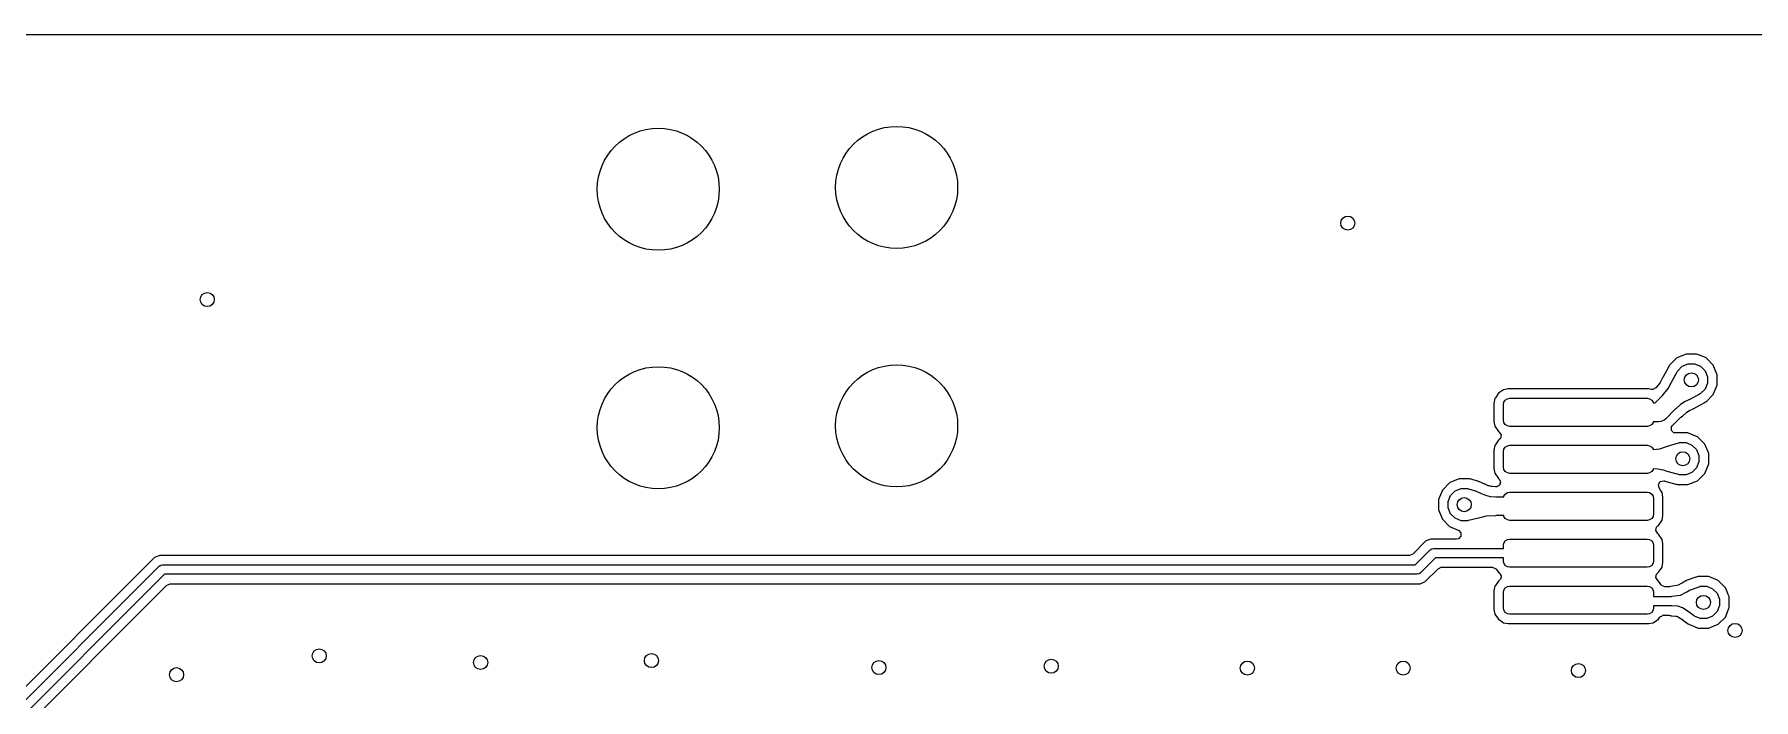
# Model space of a CAD drawing. Extents: x 114.9 to 199.6, y -137.1 to -76.7.
# Drawn here: x 164.84 to 183.16, y -83.74 to -76.65 of the extents above; entities that cross this region are included whole.
import ezdxf

# ---------------------------------------------------------------- set-up
doc = ezdxf.new("R2010")
doc.units = 0
doc.layers.add('BLACK', color=7, linetype='CONTINUOUS')

msp = doc.modelspace()

# ---------------------------------------------------------------- linework, layer by layer
at = {"layer": 'BLACK', "linetype": 'CONTINUOUS'}
for p, q in [((115.67417, -76.6505), (198.78583, -76.6505)), ((182.446198, -80.0545), (182.34494, -80.096444)), ((182.4462, -80.0545), (182.446198, -80.0545)), ((182.5558, -80.0545), (182.4462, -80.0545)), ((182.555801, -80.0545), (182.5558, -80.0545)), ((182.597744, -80.071874), (182.555801, -80.0545)), ((182.256738, -80.193529), (182.196326, -80.304527)), ((182.256742, -80.193523), (182.256738, -80.193529)), ((182.257127, -80.193062), (182.256742, -80.193523)), ((182.2577, -80.192112), (182.257127, -80.193062)), ((182.258093, -80.191535), (182.2577, -80.192112)), ((182.264741, -80.180463), (182.258062, -80.191514)), ((182.258062, -80.191514), (182.258093, -80.191535)), ((182.267441, -80.173944), (182.264741, -80.180463)), ((182.267445, -80.173939), (182.267441, -80.173944)), ((182.344939, -80.096444), (182.267445, -80.173939)), ((182.34494, -80.096444), (182.344939, -80.096444)), ((182.351591, -80.242194), (182.355493, -80.232775)), ((182.355493, -80.232775), (182.403775, -80.184493)), ((182.403775, -80.184493), (182.466859, -80.158363)), ((182.466859, -80.158363), (182.535141, -80.158363)), ((182.535141, -80.158363), (182.598225, -80.184493)), ((182.657058, -80.096443), (182.597744, -80.071874)), ((182.598225, -80.184493), (182.646507, -80.232775)), ((182.646507, -80.232775), (182.672637, -80.295859)), ((182.657059, -80.096444), (182.657058, -80.096443)), ((182.657061, -80.096445), (182.657059, -80.096444)), ((182.734555, -80.173939), (182.657061, -80.096445)), ((182.734555, -80.17394), (182.734555, -80.173939)), ((182.734557, -80.173942), (182.734555, -80.17394)), ((182.7765, -80.2752), (182.734557, -80.173942)), ((182.122691, -80.414761), (182.089416, -80.432061)), ((182.162658, -80.367181), (182.122691, -80.414761)), ((182.168699, -80.358103), (182.162658, -80.367181)), ((182.195189, -80.306674), (182.168699, -80.358103)), ((182.196326, -80.304527), (182.195189, -80.306674)), ((182.254566, -80.421795), (182.288904, -80.355127)), ((182.288904, -80.355127), (182.288971, -80.354998)), ((182.288971, -80.354998), (182.349404, -80.243962)), ((182.349404, -80.243962), (182.351591, -80.242194)), ((182.672637, -80.364141), (182.646507, -80.427225)), ((182.672637, -80.295859), (182.672637, -80.364141)), ((182.734557, -80.486058), (182.7765, -80.3848)), ((182.7765, -80.3848), (182.7765, -80.2752)), ((180.407287, -80.528365), (180.3975, -80.577567)), ((180.3975, -80.577567), (180.3975, -80.577569)), ((180.3975, -80.577569), (180.3975, -80.57757)), ((180.3975, -80.57757), (180.3975, -80.77443)), ((180.413012, -80.519797), (180.407287, -80.528365)), ((180.444568, -80.472568), (180.413012, -80.519797)), ((180.500364, -80.435287), (180.444568, -80.472568)), ((180.498, -80.594182), (180.50319, -80.56809)), ((180.498, -80.757818), (180.498, -80.594182)), ((180.549569, -80.4255), (180.500364, -80.435287)), ((180.50319, -80.56809), (180.51797, -80.54597)), ((180.51797, -80.54597), (180.54009, -80.53119)), ((180.54009, -80.53119), (180.566182, -80.526)), ((182.046431, -80.4255), (180.549569, -80.4255)), ((180.566182, -80.526), (182.029818, -80.526)), ((182.029818, -80.526), (182.05591, -80.53119)), ((182.046433, -80.4255), (182.046431, -80.4255)), ((182.060665, -80.428331), (182.046433, -80.4255)), ((182.05591, -80.53119), (182.07803, -80.54597)), ((182.075612, -80.431304), (182.060665, -80.428331)), ((182.089416, -80.432061), (182.075612, -80.431304)), ((182.07803, -80.54597), (182.09281, -80.56809)), ((182.09281, -80.56809), (182.094383, -80.576)), ((182.094383, -80.576), (182.113578, -80.576)), ((182.113578, -80.576), (182.191323, -80.498254)), ((182.191323, -80.498254), (182.192076, -80.496188)), ((182.192076, -80.496188), (182.254566, -80.421795)), ((182.386399, -80.592504), (182.334847, -80.638467)), ((182.386403, -80.592501), (182.386399, -80.592504)), ((182.434213, -80.561796), (182.386403, -80.592501)), ((182.434216, -80.561794), (182.434213, -80.561796)), ((182.461293, -80.548987), (182.434216, -80.561794)), ((182.475654, -80.542195), (182.461293, -80.548987)), ((182.476244, -80.541895), (182.475654, -80.542195)), ((182.587035, -80.481597), (182.476244, -80.541895)), ((182.526677, -80.63456), (182.637468, -80.574262)), ((182.587888, -80.481084), (182.587035, -80.481597)), ((182.589104, -80.479284), (182.587888, -80.481084)), ((182.598225, -80.475507), (182.589104, -80.479284)), ((182.646507, -80.427225), (182.598225, -80.475507)), ((182.637468, -80.574262), (182.641408, -80.572006)), ((182.641408, -80.572006), (182.642261, -80.571493)), ((182.642261, -80.571493), (182.642273, -80.571481)), ((182.642273, -80.571481), (182.642414, -80.571375)), ((182.642414, -80.571375), (182.643405, -80.570805)), ((182.643405, -80.570805), (182.644543, -80.570121)), ((182.644543, -80.570121), (182.644556, -80.570143)), ((182.644556, -80.570143), (182.65334, -80.565096)), ((182.65334, -80.565096), (182.657058, -80.563557)), ((182.657058, -80.563557), (182.734557, -80.486058)), ((180.3975, -80.77443), (180.407287, -80.823635)), ((180.50319, -80.78391), (180.498, -80.757818)), ((180.51797, -80.80603), (180.50319, -80.78391)), ((182.09281, -80.78391), (182.07803, -80.80603)), ((182.094383, -80.776), (182.09281, -80.78391)), ((182.155, -80.776), (182.094383, -80.776)), ((182.174509, -80.774079), (182.155, -80.776)), ((182.210557, -80.759147), (182.174509, -80.774079)), ((182.225711, -80.746711), (182.210557, -80.759147)), ((182.333477, -80.638944), (182.225711, -80.746711)), ((182.29867, -80.815879), (182.381905, -80.732643)), ((182.334847, -80.638467), (182.333477, -80.638944)), ((182.381905, -80.732643), (182.385738, -80.729197)), ((182.385738, -80.729197), (182.388555, -80.72692)), ((182.388555, -80.72692), (182.405056, -80.717213)), ((182.405056, -80.717213), (182.44842, -80.678548)), ((182.44842, -80.678548), (182.449337, -80.677808)), ((182.449337, -80.677808), (182.449686, -80.677704)), ((182.449686, -80.677704), (182.453641, -80.6747)), ((182.453641, -80.6747), (182.482834, -80.655952)), ((182.482834, -80.655952), (182.488332, -80.652903)), ((182.488332, -80.652903), (182.520763, -80.637565)), ((182.520763, -80.637565), (182.523472, -80.636236)), ((182.523472, -80.636236), (182.524062, -80.635936)), ((182.524062, -80.635936), (182.526677, -80.63456)), ((180.407287, -80.823635), (180.444568, -80.879431)), ((180.444568, -80.879431), (180.453289, -80.885258)), ((180.453289, -80.966742), (180.444568, -80.972568)), ((180.453289, -80.885258), (180.474125, -80.916441)), ((180.466808, -80.953223), (180.453289, -80.966742)), ((180.474125, -80.916441), (180.466808, -80.953223)), ((180.54009, -80.82081), (180.51797, -80.80603)), ((180.566182, -80.826), (180.54009, -80.82081)), ((182.029818, -80.826), (180.566182, -80.826)), ((182.05591, -80.82081), (182.029818, -80.826)), ((182.07803, -80.80603), (182.05591, -80.82081)), ((182.288049, -80.869271), (182.288053, -80.831768)), ((182.314564, -80.895793), (182.288049, -80.869271)), ((182.288053, -80.831768), (182.29867, -80.815879)), ((182.352067, -80.895797), (182.314564, -80.895793)), ((182.355198, -80.8945), (182.352067, -80.895797)), ((182.3552, -80.8945), (182.355198, -80.8945)), ((182.4648, -80.8945), (182.3552, -80.8945)), ((182.464801, -80.8945), (182.4648, -80.8945)), ((182.504108, -80.910782), (182.464801, -80.8945)), ((182.566058, -80.936443), (182.504108, -80.910782)), ((182.566059, -80.936444), (182.566058, -80.936443)), ((182.566061, -80.936445), (182.566059, -80.936444)), ((182.643555, -81.013939), (182.566061, -80.936445)), ((180.407287, -81.028365), (180.3975, -81.077567)), ((180.3975, -81.077567), (180.3975, -81.077569)), ((180.3975, -81.077569), (180.3975, -81.07757)), ((180.3975, -81.07757), (180.3975, -81.27443)), ((180.416924, -81.013942), (180.407287, -81.028365)), ((180.444568, -80.972568), (180.416924, -81.013942)), ((180.498, -81.094182), (180.50319, -81.06809)), ((180.498, -81.257818), (180.498, -81.094182)), ((180.50319, -81.06809), (180.51797, -81.04597)), ((180.51797, -81.04597), (180.54009, -81.03119)), ((180.54009, -81.03119), (180.566182, -81.026)), ((180.566182, -81.026), (182.029818, -81.026)), ((182.029818, -81.026), (182.05591, -81.03119)), ((182.05591, -81.03119), (182.07803, -81.04597)), ((182.07803, -81.04597), (182.09281, -81.06809)), ((182.09281, -81.06809), (182.093703, -81.072582)), ((182.093703, -81.072582), (182.165813, -81.065803)), ((182.165813, -81.065803), (182.2376, -81.041116)), ((182.2376, -81.041116), (182.245708, -81.037778)), ((182.245708, -81.037778), (182.246773, -81.037399)), ((182.246773, -81.037399), (182.363583, -81.002075)), ((182.363583, -81.002075), (182.366256, -81.00234)), ((182.366256, -81.00234), (182.375859, -80.998363)), ((182.375859, -80.998363), (182.444141, -80.998363)), ((182.444141, -80.998363), (182.507225, -81.024493)), ((182.507225, -81.024493), (182.555507, -81.072775)), ((182.555507, -81.072775), (182.581637, -81.135859)), ((182.581637, -81.135859), (182.581637, -81.204141)), ((182.643555, -81.01394), (182.643555, -81.013939)), ((182.643557, -81.013942), (182.643555, -81.01394)), ((182.6855, -81.1152), (182.643557, -81.013942)), ((182.6855, -81.2248), (182.6855, -81.1152)), ((180.3975, -81.27443), (180.407287, -81.323635)), ((180.407287, -81.323635), (180.444568, -81.37943)), ((180.50319, -81.28391), (180.498, -81.257818)), ((180.51797, -81.30603), (180.50319, -81.28391)), ((180.54009, -81.32081), (180.51797, -81.30603)), ((180.566182, -81.326), (180.54009, -81.32081)), ((182.029818, -81.326), (180.566182, -81.326)), ((182.05591, -81.32081), (182.029818, -81.326)), ((182.07803, -81.30603), (182.05591, -81.32081)), ((182.09281, -81.28391), (182.07803, -81.30603)), ((182.093998, -81.277934), (182.09281, -81.28391)), ((182.144575, -81.280606), (182.093998, -81.277934)), ((182.144577, -81.280606), (182.144575, -81.280606)), ((182.144583, -81.280607), (182.144577, -81.280606)), ((182.179322, -81.287727), (182.144583, -81.280607)), ((182.204326, -81.292852), (182.179322, -81.287727)), ((182.204329, -81.292853), (182.204326, -81.292852)), ((182.244111, -81.305656), (182.204329, -81.292853)), ((182.244614, -81.305806), (182.244111, -81.305656)), ((182.363819, -81.33835), (182.244614, -81.305806)), ((182.507225, -81.315507), (182.444141, -81.341637)), ((182.555507, -81.267225), (182.507225, -81.315507)), ((182.581637, -81.204141), (182.555507, -81.267225)), ((182.566061, -81.403555), (182.643555, -81.326061)), ((182.643555, -81.32606), (182.643557, -81.326058)), ((182.643555, -81.326061), (182.643555, -81.32606)), ((182.643557, -81.326058), (182.6855, -81.2248)), ((179.847444, -81.50294), (179.8055, -81.604198)), ((179.92494, -81.425444), (179.847444, -81.50294)), ((179.929071, -81.423733), (179.92494, -81.425444)), ((179.946018, -81.416713), (179.929071, -81.423733)), ((179.935493, -81.561775), (179.983775, -81.513493)), ((180.026198, -81.3835), (179.946018, -81.416713)), ((179.983775, -81.513493), (180.046859, -81.487363)), ((180.0262, -81.3835), (180.026198, -81.3835)), ((180.1358, -81.3835), (180.0262, -81.3835)), ((180.046859, -81.487363), (180.115141, -81.487363)), ((180.115141, -81.487363), (180.123986, -81.491026)), ((180.123986, -81.491026), (180.12643, -81.490555)), ((180.12643, -81.490555), (180.127226, -81.490747)), ((180.127226, -81.490747), (180.197616, -81.510463)), ((180.138591, -81.384656), (180.1358, -81.3835)), ((180.148637, -81.387343), (180.138591, -81.384656)), ((180.148628, -81.387383), (180.148637, -81.387343)), ((180.150211, -81.387764), (180.148628, -81.387383)), ((180.15099, -81.387973), (180.150211, -81.387764)), ((180.151176, -81.387997), (180.15099, -81.387973)), ((180.15193, -81.388179), (180.151176, -81.387997)), ((180.155683, -81.389157), (180.15193, -81.388179)), ((180.18596, -81.397638), (180.155683, -81.389157)), ((180.226071, -81.408873), (180.18596, -81.397638)), ((180.197616, -81.510463), (180.199245, -81.511052)), ((180.199245, -81.511052), (180.255048, -81.536134)), ((180.233489, -81.411249), (180.226071, -81.408873)), ((180.233501, -81.411253), (180.233489, -81.411249)), ((180.23512, -81.411838), (180.233501, -81.411253)), ((180.241094, -81.414257), (180.23512, -81.411838)), ((180.242496, -81.414825), (180.241094, -81.414257)), ((180.267359, -81.426), (180.242496, -81.414825)), ((180.297757, -81.439663), (180.267359, -81.426)), ((180.29807, -81.439802), (180.297757, -81.439663)), ((180.302583, -81.441792), (180.29807, -81.439802)), ((180.337547, -81.457205), (180.302583, -81.441792)), ((180.345783, -81.459992), (180.337547, -81.457205)), ((180.369518, -81.465738), (180.345783, -81.459992)), ((180.377842, -81.467009), (180.369518, -81.465738)), ((180.414672, -81.469423), (180.377842, -81.467009)), ((180.427438, -81.468586), (180.414672, -81.469423)), ((180.438073, -81.461479), (180.427438, -81.468586)), ((180.450185, -81.457368), (180.438073, -81.461479)), ((180.444568, -81.37943), (180.445099, -81.379785)), ((180.445099, -81.379785), (180.445455, -81.380318)), ((180.445455, -81.380318), (180.447981, -81.382844)), ((180.447981, -81.382844), (180.447478, -81.383346)), ((180.447478, -81.383346), (180.448778, -81.385291)), ((180.448778, -81.385291), (180.454717, -81.38822)), ((180.453113, -81.451429), (180.450185, -81.457368)), ((180.45862, -81.44775), (180.453113, -81.451429)), ((180.454717, -81.38822), (180.458828, -81.400331)), ((180.461114, -81.435204), (180.45862, -81.44775)), ((180.458828, -81.400331), (180.465935, -81.410967)), ((180.466772, -81.423733), (180.461114, -81.435204)), ((180.465935, -81.410967), (180.464643, -81.417462)), ((180.464643, -81.417462), (180.466772, -81.423733)), ((182.149135, -81.443298), (182.16997, -81.412116)), ((182.156451, -81.480081), (182.149135, -81.443298)), ((182.171726, -81.502942), (182.156451, -81.480081)), ((182.16997, -81.412116), (182.206753, -81.4048)), ((182.188713, -81.528365), (182.171726, -81.502942)), ((182.206753, -81.4048), (182.211701, -81.406055)), ((182.211701, -81.406055), (182.211779, -81.406079)), ((182.211779, -81.406079), (182.211791, -81.406083)), ((182.211791, -81.406083), (182.213962, -81.406756)), ((182.213962, -81.406756), (182.214465, -81.406906)), ((182.214465, -81.406906), (182.216828, -81.407581)), ((182.216828, -81.407581), (182.336033, -81.440125)), ((182.336033, -81.440125), (182.339352, -81.440974)), ((182.339352, -81.440974), (182.33936, -81.440975)), ((182.33936, -81.440975), (182.339376, -81.44098)), ((182.339376, -81.44098), (182.339841, -81.44109)), ((182.339841, -81.44109), (182.340086, -81.441149)), ((182.340086, -81.441149), (182.340099, -81.441149)), ((182.340099, -81.441149), (182.34028, -81.441173)), ((182.34028, -81.441173), (182.341095, -81.44139)), ((182.341095, -81.44139), (182.342618, -81.441753)), ((182.342618, -81.441753), (182.342608, -81.441792)), ((182.342608, -81.441792), (182.352796, -81.444504)), ((182.352796, -81.444504), (182.3552, -81.4455)), ((182.3552, -81.4455), (182.355201, -81.4455)), ((182.355201, -81.4455), (182.464798, -81.4455)), ((182.364553, -81.338525), (182.363819, -81.33835)), ((182.367139, -81.338025), (182.364553, -81.338525)), ((182.375859, -81.341637), (182.367139, -81.338025)), ((182.444141, -81.341637), (182.375859, -81.341637)), ((182.464798, -81.4455), (182.4648, -81.4455)), ((182.4648, -81.4455), (182.566058, -81.403557)), ((182.566058, -81.403557), (182.56606, -81.403555)), ((182.56606, -81.403555), (182.566061, -81.403555)), ((179.8055, -81.604198), (179.8055, -81.6042)), ((179.8055, -81.6042), (179.8055, -81.7138)), ((179.909363, -81.624859), (179.935493, -81.561775)), ((179.909363, -81.693141), (179.909363, -81.624859)), ((179.935493, -81.756225), (179.909363, -81.693141)), ((180.255048, -81.536134), (180.307582, -81.559293)), ((180.307582, -81.559293), (180.357651, -81.571412)), ((180.357651, -81.571412), (180.416702, -81.575283)), ((180.416702, -81.575283), (180.418156, -81.576)), ((180.418156, -81.576), (180.501617, -81.576)), ((180.501617, -81.576), (180.50319, -81.56809)), ((180.50319, -81.56809), (180.51797, -81.54597)), ((180.51797, -81.54597), (180.54009, -81.53119)), ((180.54009, -81.53119), (180.566182, -81.526)), ((180.566182, -81.526), (182.029818, -81.526)), ((182.029818, -81.526), (182.05591, -81.53119)), ((182.05591, -81.53119), (182.07803, -81.54597)), ((182.07803, -81.54597), (182.09281, -81.56809)), ((182.09281, -81.56809), (182.098, -81.594182)), ((182.098, -81.594182), (182.098, -81.757818)), ((182.198499, -81.577568), (182.188713, -81.528365)), ((182.1985, -81.774433), (182.198499, -81.577568)), ((179.8055, -81.7138), (179.847443, -81.815058)), ((179.847443, -81.815058), (179.847444, -81.815059)), ((179.847444, -81.815059), (179.847445, -81.815061)), ((179.847445, -81.815061), (179.924939, -81.892555)), ((179.983775, -81.804507), (179.935493, -81.756225)), ((180.046859, -81.830637), (179.983775, -81.804507)), ((180.115141, -81.830637), (180.046859, -81.830637)), ((180.123417, -81.827208), (180.115141, -81.830637)), ((180.126942, -81.827752), (180.123417, -81.827208)), ((180.234374, -81.801497), (180.126942, -81.827752)), ((180.234417, -81.801486), (180.234374, -81.801497)), ((180.312906, -81.782939), (180.234417, -81.801486)), ((180.312909, -81.782938), (180.312906, -81.782939)), ((180.416643, -81.776664), (180.312909, -81.782938)), ((180.418118, -81.776), (180.416643, -81.776664)), ((180.501617, -81.776), (180.418118, -81.776)), ((180.50319, -81.78391), (180.501617, -81.776)), ((180.51797, -81.80603), (180.50319, -81.78391)), ((180.54009, -81.82081), (180.51797, -81.80603)), ((180.566182, -81.826), (180.54009, -81.82081)), ((182.029818, -81.826), (180.566182, -81.826)), ((182.05591, -81.82081), (182.029818, -81.826)), ((182.07803, -81.80603), (182.05591, -81.82081)), ((182.09281, -81.78391), (182.07803, -81.80603)), ((182.098, -81.757818), (182.09281, -81.78391)), ((182.12919, -81.898778), (182.142709, -81.885258)), ((182.142709, -81.885258), (182.151431, -81.879431)), ((182.151431, -81.879431), (182.188713, -81.823635)), ((182.188713, -81.823635), (182.1985, -81.774433)), ((179.668746, -82.048414), (179.532012, -82.185148)), ((179.692333, -82.038644), (179.668746, -82.048414)), ((179.724062, -82.0255), (179.692333, -82.038644)), ((179.999554, -82.0255), (179.724062, -82.0255)), ((179.924939, -81.892555), (179.92494, -81.892555)), ((179.92494, -81.892555), (179.924942, -81.892557)), ((179.924942, -81.892557), (180.015906, -81.930236)), ((180.018305, -82.02177), (179.999554, -82.0255)), ((180.015906, -81.930236), (180.018306, -81.93123)), ((180.044824, -81.995252), (180.018305, -82.02177)), ((180.018306, -81.93123), (180.044824, -81.957749)), ((180.044824, -81.957749), (180.044824, -81.995252)), ((180.498, -82.094182), (180.50319, -82.06809)), ((180.50319, -82.06809), (180.51797, -82.04597)), ((180.51797, -82.04597), (180.54009, -82.03119)), ((180.54009, -82.03119), (180.566182, -82.026)), ((180.566182, -82.026), (182.029818, -82.026)), ((182.029818, -82.026), (182.05591, -82.03119)), ((182.05591, -82.03119), (182.07803, -82.04597)), ((182.07803, -82.04597), (182.09281, -82.06809)), ((182.09281, -82.06809), (182.098, -82.094182)), ((182.121875, -81.935561), (182.12919, -81.898778)), ((182.14271, -81.966741), (182.121875, -81.935561)), ((182.151431, -81.972569), (182.14271, -81.966741)), ((182.188713, -82.028365), (182.151431, -81.972569)), ((182.198499, -82.077568), (182.188713, -82.028365)), ((166.124744, -82.222415), (155.902414, -92.444745)), ((166.124749, -82.222412), (166.124744, -82.222415)), ((166.142863, -82.21491), (166.124749, -82.222412)), ((166.142865, -82.214909), (166.142863, -82.21491)), ((166.180062, -82.1995), (166.142865, -82.214909)), ((179.497364, -82.1995), (166.180062, -82.1995)), ((179.532012, -82.185148), (179.497364, -82.1995)), ((179.55929, -82.3), (179.718645, -82.140645)), ((179.77471, -82.226), (179.615355, -82.385355)), ((179.718645, -82.140645), (179.734866, -82.129806)), ((179.734866, -82.129806), (179.754, -82.126)), ((179.754, -82.126), (180.498, -82.126)), ((180.498, -82.226), (179.77471, -82.226)), ((180.498, -82.126), (180.498, -82.094182)), ((180.498, -82.257818), (180.498, -82.226)), ((182.098, -82.094182), (182.098, -82.257818)), ((182.1985, -82.274433), (182.198499, -82.077568)), ((155.994645, -92.494645), (166.174645, -82.314645)), ((166.23071, -82.4), (156.08, -92.55071)), ((166.174645, -82.314645), (166.190866, -82.303806)), ((166.190866, -82.303806), (166.21, -82.3)), ((166.21, -82.3), (179.55929, -82.3)), ((179.58, -82.4), (166.23071, -82.4)), ((179.599134, -82.396194), (179.58, -82.4)), ((179.615355, -82.385355), (179.599134, -82.396194)), ((179.665252, -82.477588), (179.801987, -82.340851)), ((179.801987, -82.340851), (179.836635, -82.3265)), ((179.836635, -82.3265), (180.38301, -82.3265)), ((180.38301, -82.3265), (180.384924, -82.327293)), ((180.384924, -82.327293), (180.386897, -82.326654)), ((180.386897, -82.326654), (180.395338, -82.331606)), ((180.395338, -82.331606), (180.417658, -82.340852)), ((180.417658, -82.340852), (180.420297, -82.343709)), ((180.420297, -82.343709), (180.422159, -82.345893)), ((180.422159, -82.345893), (180.444569, -82.379431)), ((180.444569, -82.379431), (180.45894, -82.389034)), ((180.45894, -82.389034), (180.463353, -82.394209)), ((180.463353, -82.394209), (180.467196, -82.406071)), ((180.467196, -82.406071), (180.474125, -82.416441)), ((180.474912, -82.429887), (180.46924, -82.440993)), ((180.474125, -82.416441), (180.472767, -82.423266)), ((180.472767, -82.423266), (180.474912, -82.429887)), ((180.50319, -82.28391), (180.498, -82.257818)), ((180.51797, -82.30603), (180.50319, -82.28391)), ((180.54009, -82.32081), (180.51797, -82.30603)), ((180.566182, -82.326), (180.54009, -82.32081)), ((182.029818, -82.326), (180.566182, -82.326)), ((182.05591, -82.32081), (182.029818, -82.326)), ((182.07803, -82.30603), (182.05591, -82.32081)), ((182.09281, -82.28391), (182.07803, -82.30603)), ((182.098, -82.257818), (182.09281, -82.28391)), ((182.121875, -82.435561), (182.12919, -82.398778)), ((182.14271, -82.466741), (182.121875, -82.435561)), ((182.12919, -82.398778), (182.142709, -82.385258)), ((182.142709, -82.385258), (182.151431, -82.379431)), ((182.151431, -82.379431), (182.188713, -82.323635)), ((182.188713, -82.323635), (182.1985, -82.274433)), ((182.548828, -82.432987), (182.456279, -82.464933)), ((182.551347, -82.432643), (182.548828, -82.432987)), ((182.563448, -82.429367), (182.551347, -82.432643)), ((182.5752, -82.4245), (182.563448, -82.429367)), ((182.6848, -82.4245), (182.5752, -82.4245)), ((182.684801, -82.4245), (182.6848, -82.4245)), ((182.713633, -82.436443), (182.684801, -82.4245)), ((182.786058, -82.466443), (182.713633, -82.436443)), ((156.194852, -92.577987), (166.257987, -82.514852)), ((166.257987, -82.514852), (166.292635, -82.5005)), ((166.292635, -82.5005), (179.609934, -82.5005)), ((179.609934, -82.5005), (179.609936, -82.5005)), ((179.609936, -82.5005), (179.634799, -82.490201)), ((179.634799, -82.490201), (179.665252, -82.477588)), ((180.407287, -82.528365), (180.3975, -82.577567)), ((180.3975, -82.577567), (180.3975, -82.577568)), ((180.3975, -82.577568), (180.3975, -82.57757)), ((180.3975, -82.57757), (180.3975, -82.77443)), ((180.412469, -82.520609), (180.407287, -82.528365)), ((180.444568, -82.472568), (180.412469, -82.520609)), ((180.453289, -82.466742), (180.444568, -82.472568)), ((180.45621, -82.46382), (180.453289, -82.466742)), ((180.457857, -82.463287), (180.45621, -82.46382)), ((180.459018, -82.461012), (180.457857, -82.463287)), ((180.466808, -82.453223), (180.459018, -82.461012)), ((180.46924, -82.440993), (180.466808, -82.453223)), ((180.498, -82.594182), (180.50319, -82.56809)), ((180.498, -82.757818), (180.498, -82.594182)), ((180.50319, -82.56809), (180.51797, -82.54597)), ((180.51797, -82.54597), (180.54009, -82.53119)), ((180.54009, -82.53119), (180.566182, -82.526)), ((180.566182, -82.526), (182.029818, -82.526)), ((182.029818, -82.526), (182.05591, -82.53119)), ((182.05591, -82.53119), (182.07803, -82.54597)), ((182.07803, -82.54597), (182.09281, -82.56809)), ((182.09281, -82.56809), (182.098, -82.594182)), ((182.098, -82.594182), (182.098, -82.636)), ((182.151431, -82.472569), (182.14271, -82.466741)), ((182.178626, -82.51327), (182.151431, -82.472569)), ((182.178929, -82.513723), (182.178626, -82.51327)), ((182.185023, -82.521148), (182.178929, -82.513723)), ((182.219671, -82.5355), (182.185023, -82.521148)), ((182.253846, -82.5355), (182.219671, -82.5355)), ((182.268438, -82.533277), (182.253846, -82.5355)), ((182.278552, -82.530121), (182.268438, -82.533277)), ((182.345405, -82.520609), (182.278552, -82.530121)), ((182.361044, -82.515605), (182.345405, -82.520609)), ((182.399588, -82.495634), (182.361044, -82.515605)), ((182.386267, -82.621359), (182.451999, -82.5873)), ((182.402014, -82.494288), (182.399588, -82.495634)), ((182.434756, -82.474897), (182.402014, -82.494288)), ((182.434799, -82.474873), (182.434756, -82.474897)), ((182.444187, -82.469935), (182.434799, -82.474873)), ((182.444202, -82.469927), (182.444187, -82.469935)), ((182.446325, -82.468944), (182.444202, -82.469927)), ((182.44634, -82.468937), (182.446325, -82.468944)), ((182.456251, -82.464943), (182.44634, -82.468937)), ((182.451999, -82.5873), (182.488542, -82.565658)), ((182.456279, -82.464933), (182.456251, -82.464943)), ((182.488542, -82.565658), (182.490679, -82.564668)), ((182.490679, -82.564668), (182.583253, -82.532714)), ((182.583253, -82.532714), (182.585087, -82.532824)), ((182.585087, -82.532824), (182.595859, -82.528363)), ((182.595859, -82.528363), (182.664141, -82.528363)), ((182.664141, -82.528363), (182.727225, -82.554493)), ((182.727225, -82.554493), (182.775507, -82.602775)), ((182.775507, -82.602775), (182.801637, -82.665859)), ((182.786059, -82.466444), (182.786058, -82.466443)), ((182.786061, -82.466445), (182.786059, -82.466444)), ((182.863555, -82.543939), (182.786061, -82.466445)), ((182.863555, -82.54394), (182.863555, -82.543939)), ((182.863557, -82.543942), (182.863555, -82.54394)), ((182.877486, -82.57757), (182.863557, -82.543942)), ((182.893073, -82.615198), (182.877486, -82.57757)), ((182.898842, -82.629125), (182.893073, -82.615198)), ((180.3975, -82.77443), (180.407287, -82.823635)), ((180.50319, -82.78391), (180.498, -82.757818)), ((180.51797, -82.80603), (180.50319, -82.78391)), ((182.09281, -82.78391), (182.07803, -82.80603)), ((182.098, -82.757818), (182.09281, -82.78391)), ((182.098, -82.636), (182.29055, -82.636)), ((182.292735, -82.736), (182.098, -82.736)), ((182.098, -82.736), (182.098, -82.757818)), ((182.29055, -82.636), (182.293412, -82.63457)), ((182.294253, -82.736756), (182.292735, -82.736)), ((182.293412, -82.63457), (182.386267, -82.621359)), ((182.356637, -82.741086), (182.294253, -82.736756)), ((182.406022, -82.756697), (182.356637, -82.741086)), ((182.466232, -82.797276), (182.406022, -82.756697)), ((182.52298, -82.838407), (182.466232, -82.797276)), ((182.775507, -82.797225), (182.727225, -82.845507)), ((182.801637, -82.734141), (182.775507, -82.797225)), ((182.801637, -82.665859), (182.801637, -82.734141)), ((182.863557, -82.856058), (182.9055, -82.7548)), ((182.903003, -82.639172), (182.898842, -82.629125)), ((182.9055, -82.6452), (182.903003, -82.639172)), ((182.9055, -82.7548), (182.9055, -82.6452)), ((180.407287, -82.823635), (180.444568, -82.879431)), ((180.444568, -82.879431), (180.480673, -82.903555)), ((180.480673, -82.903555), (180.500365, -82.916713)), ((180.500365, -82.916713), (180.500367, -82.916714)), ((180.500367, -82.916714), (180.524018, -82.921418)), ((180.54009, -82.82081), (180.51797, -82.80603)), ((180.524018, -82.921418), (180.549567, -82.9265)), ((180.566182, -82.826), (180.54009, -82.82081)), ((180.549567, -82.9265), (182.046432, -82.926499)), ((182.029818, -82.826), (180.566182, -82.826)), ((182.05591, -82.82081), (182.029818, -82.826)), ((182.046432, -82.926499), (182.095635, -82.916713)), ((182.07803, -82.80603), (182.05591, -82.82081)), ((182.095635, -82.916713), (182.151431, -82.879431)), ((182.151431, -82.879431), (182.165566, -82.858277)), ((182.165566, -82.858277), (182.169739, -82.855488)), ((182.169739, -82.855488), (182.17166, -82.850852)), ((182.17166, -82.850852), (182.184865, -82.845381)), ((182.184865, -82.845381), (182.196749, -82.837442)), ((182.196749, -82.837442), (182.206308, -82.8365)), ((182.206308, -82.8365), (182.260176, -82.8365)), ((182.260176, -82.8365), (182.273041, -82.838219)), ((182.273041, -82.838219), (182.281833, -82.840611)), ((182.281833, -82.840611), (182.286948, -82.842003)), ((182.286948, -82.842003), (182.330997, -82.845059)), ((182.330997, -82.845059), (182.342362, -82.847219)), ((182.342362, -82.847219), (182.352949, -82.850565)), ((182.352949, -82.850565), (182.365563, -82.856653)), ((182.365563, -82.856653), (182.39936, -82.879431)), ((182.39936, -82.879431), (182.405079, -82.883285)), ((182.405079, -82.883285), (182.406443, -82.884238)), ((182.406443, -82.884238), (182.461066, -82.923829)), ((182.461066, -82.923829), (182.46248, -82.924836)), ((182.46248, -82.924836), (182.462528, -82.92487)), ((182.462528, -82.92487), (182.462537, -82.924876)), ((182.462537, -82.924876), (182.464861, -82.926503)), ((182.464861, -82.926503), (182.464809, -82.926577)), ((182.464809, -82.926577), (182.473603, -82.933219)), ((182.473603, -82.933219), (182.473939, -82.933555)), ((182.473939, -82.933555), (182.47394, -82.933555)), ((182.47394, -82.933555), (182.473942, -82.933557)), ((182.473942, -82.933557), (182.5752, -82.9755)), ((182.5233, -82.838631), (182.52298, -82.838407)), ((182.526564, -82.839296), (182.5233, -82.838631)), ((182.532775, -82.845507), (182.526564, -82.839296)), ((182.595859, -82.871637), (182.532775, -82.845507)), ((182.5752, -82.9755), (182.575202, -82.9755)), ((182.575202, -82.9755), (182.684798, -82.9755)), ((182.664141, -82.871637), (182.595859, -82.871637)), ((182.727225, -82.845507), (182.664141, -82.871637)), ((182.684798, -82.9755), (182.6848, -82.9755)), ((182.6848, -82.9755), (182.786058, -82.933557)), ((182.786058, -82.933557), (182.78606, -82.933555)), ((182.78606, -82.933555), (182.786061, -82.933555)), ((182.786061, -82.933555), (182.863555, -82.856061)), ((182.863555, -82.85606), (182.863557, -82.856058)), ((182.863555, -82.856061), (182.863555, -82.85606))]:
    msp.add_line(p, q, dxfattribs=at)
at = {"layer": 'BLACK'}
for centre, radius in [((171.493, -78.3), 0.65), ((174.033, -78.28), 0.65), ((178.84, -78.66), 0.075), ((166.68733, -79.474572), 0.075), ((171.493, -80.84), 0.65), ((174.033, -80.82), 0.65), ((182.501, -80.33), 0.075), ((182.41, -81.17), 0.075), ((180.081, -81.659), 0.075), ((182.63, -82.7), 0.075), ((182.966336, -82.998966), 0.075), ((167.88, -83.27), 0.075), ((169.6, -83.34), 0.075), ((171.42, -83.32), 0.075), ((173.844307, -83.394084), 0.075), ((175.68, -83.38), 0.075), ((177.77, -83.4), 0.075), ((179.43, -83.4), 0.075), ((181.298, -83.426), 0.075), ((166.36, -83.47), 0.075)]:
    msp.add_circle(centre, radius, dxfattribs=at)
at = {"layer": 'WHITE'}
for centre, radius in [((171.493, -78.3), 0.65), ((174.033, -78.28), 0.65), ((178.84, -78.66), 0.075), ((166.68733, -79.474572), 0.075), ((171.493, -80.84), 0.65), ((174.033, -80.82), 0.65), ((182.501, -80.33), 0.075), ((182.41, -81.17), 0.075), ((180.081, -81.659), 0.075), ((182.63, -82.7), 0.075), ((182.966336, -82.998966), 0.075), ((167.88, -83.27), 0.075), ((169.6, -83.34), 0.075), ((171.42, -83.32), 0.075), ((173.844307, -83.394084), 0.075), ((175.68, -83.38), 0.075), ((177.77, -83.4), 0.075), ((179.43, -83.4), 0.075), ((181.298, -83.426), 0.075), ((166.36, -83.47), 0.075)]:
    msp.add_circle(centre, radius, dxfattribs=at)

doc.saveas('drawing.dxf')
